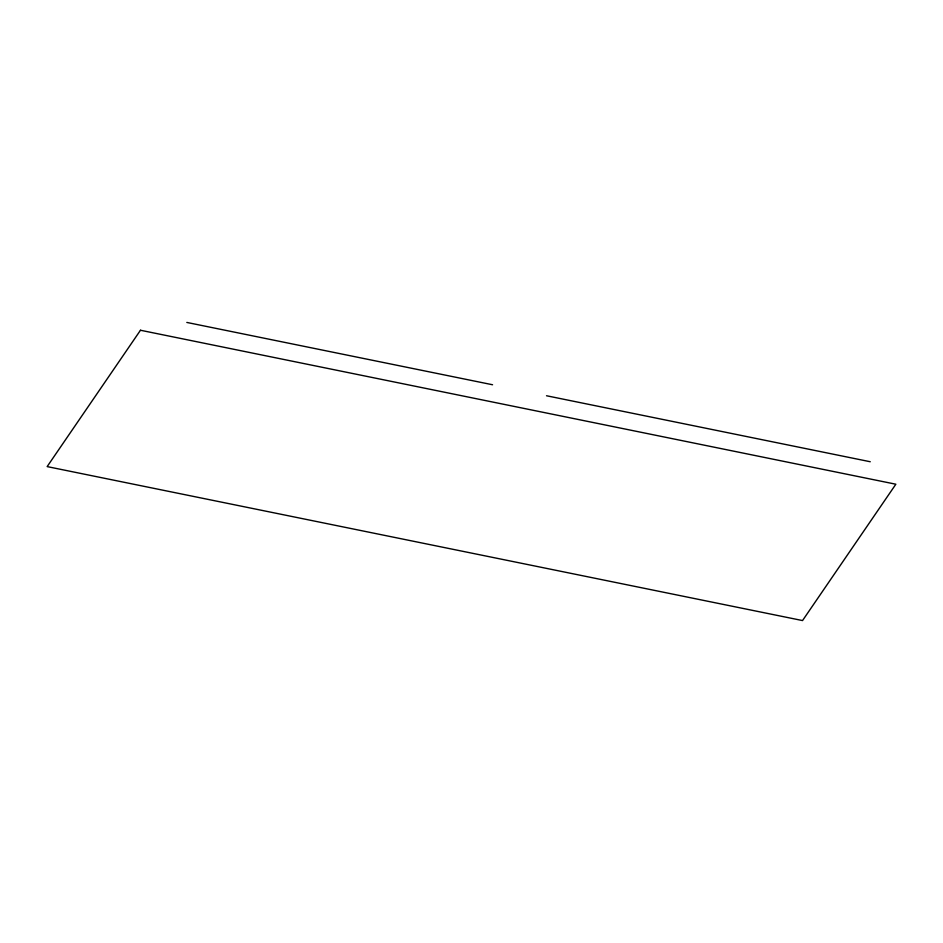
<?xml version="1.0" encoding="UTF-8"?>
<svg xmlns="http://www.w3.org/2000/svg" width="943" height="943" viewBox="0 0 943 943"><rect width="100%" height="100%" fill="white"/><g stroke="black" fill="none" stroke-linecap="round" stroke-linejoin="round"><path stroke-width="1.41" d="M186.82 322.435L492.564 384.756M546.516 395.754L870.248 461.74M140.472 330.25L47.15 466.596L802.528 620.565L895.85 484.219L140.472 330.25"/></g></svg>
